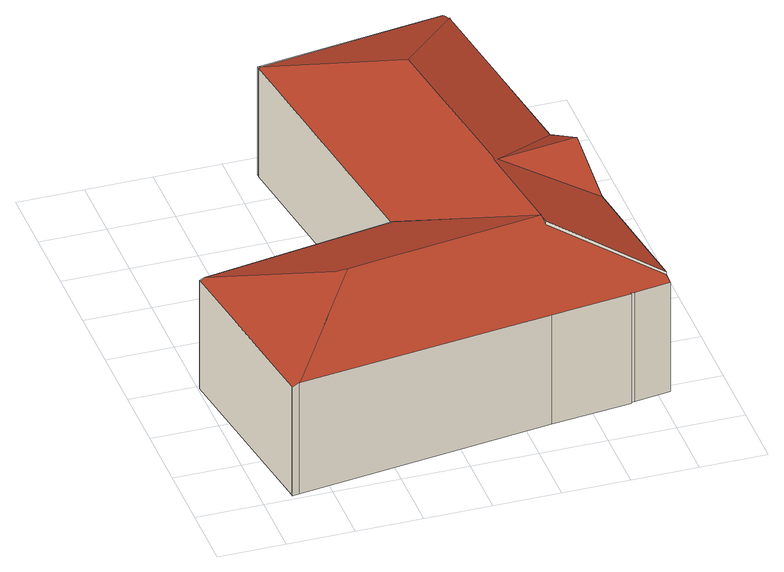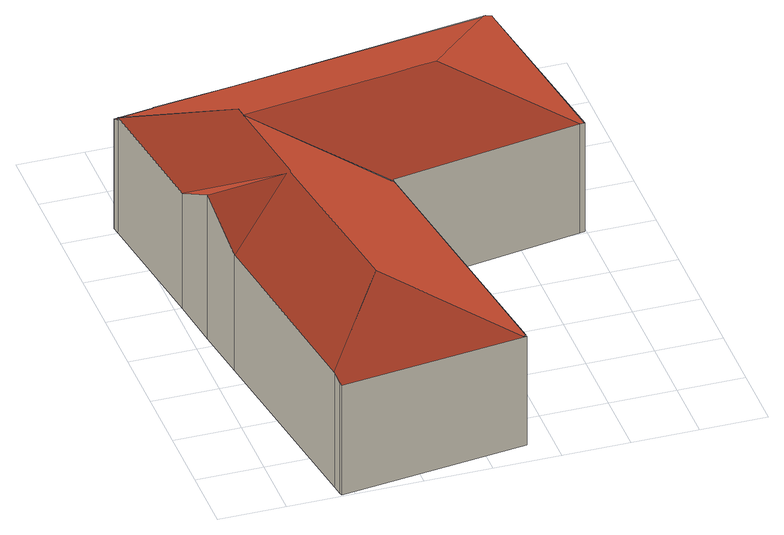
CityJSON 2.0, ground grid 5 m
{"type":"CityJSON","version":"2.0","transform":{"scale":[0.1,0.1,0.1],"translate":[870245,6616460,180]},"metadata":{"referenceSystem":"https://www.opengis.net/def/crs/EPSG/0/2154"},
"CityObjects":{
"building1":{"type":"Building","attributes":{"ArrDissolve-LoD12.global_elevation_50p":191.28,"ArrDissolve-LoD12.global_elevation_70p":191.87,"ArrDissolve-LoD12.global_elevation_max":192.96,"ArrDissolve-LoD12.global_elevation_min":180.89,"DataCoverageCalc.data_coverage":0.951,"LASInPolygons.ground_elevations":180.67,"OGRLoader.commune":"71263","OGRLoader.type":"01","PC2MeshQuality-LoD12.mesh_error_f":1.02,"PC2MeshQuality-LoD13.mesh_error_f":1.02,"PC2MeshQuality-LoD22.mesh_error_f":0.0364,"Validator-LoD12.errors":"[]","Validator-LoD13.errors":"[]","Validator-LoD22.errors":"[]"},"children":["building1-1"]},
"building1-1":{"type":"BuildingPart","parents":["building1"],"geometry":[{"type":"Solid","lod":"2.2","boundaries":[[[[0,1,2,3,4,5,6,7,8,9,10,11,12,13,14,15,16,17,18,19,20,21,22]],[[23,20,19,24]],[[25,26,27]],[[28,29,30,31]],[[32,0,22,27]],[[33,26,25]],[[34,18,17,35]],[[24,19,18,34]],[[35,17,16,36]],[[27,22,21,37]],[[38,1,0,32]],[[39,4,3,40]],[[41,12,11,42]],[[42,11,10,30]],[[43,15,14,44]],[[29,28,33]],[[44,14,13,45]],[[40,3,2,46]],[[46,2,1,38]],[[47,5,4,39]],[[48,7,6,49]],[[37,21,20,23]],[[49,6,5,47]],[[50,8,7,48]],[[51,9,8,50]],[[45,13,12,41]],[[36,16,15,43]],[[31,30,10,9,51]],[[23,52,53,54,55,56,57,58,33,25,27,37]],[[59,54,53,52,23,24,34,35,36]],[[57,56,55,54,59,36,43,44,45,41,42,30,29,33,60,33,58]],[[49,47,39,40,46,61,62]],[[63,64,61,46,38,32,27,26,33,60,65]],[[66,67,51,50,68]],[[50,48,69,66,68]],[[51,67,66,69,48,49,62,61,64,63,65,60,33,28,31]]]],"semantics":{"surfaces":[{"type":"GroundSurface"},{"type":"WallSurface","on_footprint_edge":true},{"type":"WallSurface","on_footprint_edge":false},{"type":"RoofSurface"}],"values":[[0,1,2,2,1,2,1,1,1,1,1,1,1,1,1,2,1,1,1,1,1,1,1,1,1,1,1,1,3,3,3,3,3,3,3,3]]}}]}
},
"vertices":[
[148,174,7],[119,378,7],[121,379,7],[119,380,7],[259,398,7],[260,396,7],[261,387,7],[283,232,7],[289,190,7],[294,150,7],[308,49,7],[309,43,7],[282,39,7],[279,39,7],[279,38,7],[219,31,7],[27,5,7],[22,4,7],[22,6,7],[1,147,7],[5,148,7],[148,172,7],[148,173,7],[5,148,99],[1,147,98],[150,172,99],[150,172,98],[148,173,98],[237,99,129],[237,99,126],[308,49,102],[308,49,104],[148,174,98],[236,107,129],[22,6,98],[22,4,98],[27,5,100],[148,172,99],[119,378,98],[259,398,99],[119,380,98],[282,39,99],[309,43,99],[219,31,99],[279,38,99],[279,39,99],[121,379,98],[260,396,100],[283,232,104],[261,387,103],[289,190,128],[294,150,104],[82,90,126],[84,89,127],[89,86,129],[102,88,129],[129,92,129],[135,93,129],[228,106,129],[29,7,101],[236,108,129],[207,314,129],[261,387,104],[226,182,129],[226,184,129],[226,180,129],[229,182,128],[293,150,104],[287,190,128],[282,231,104]
]}
